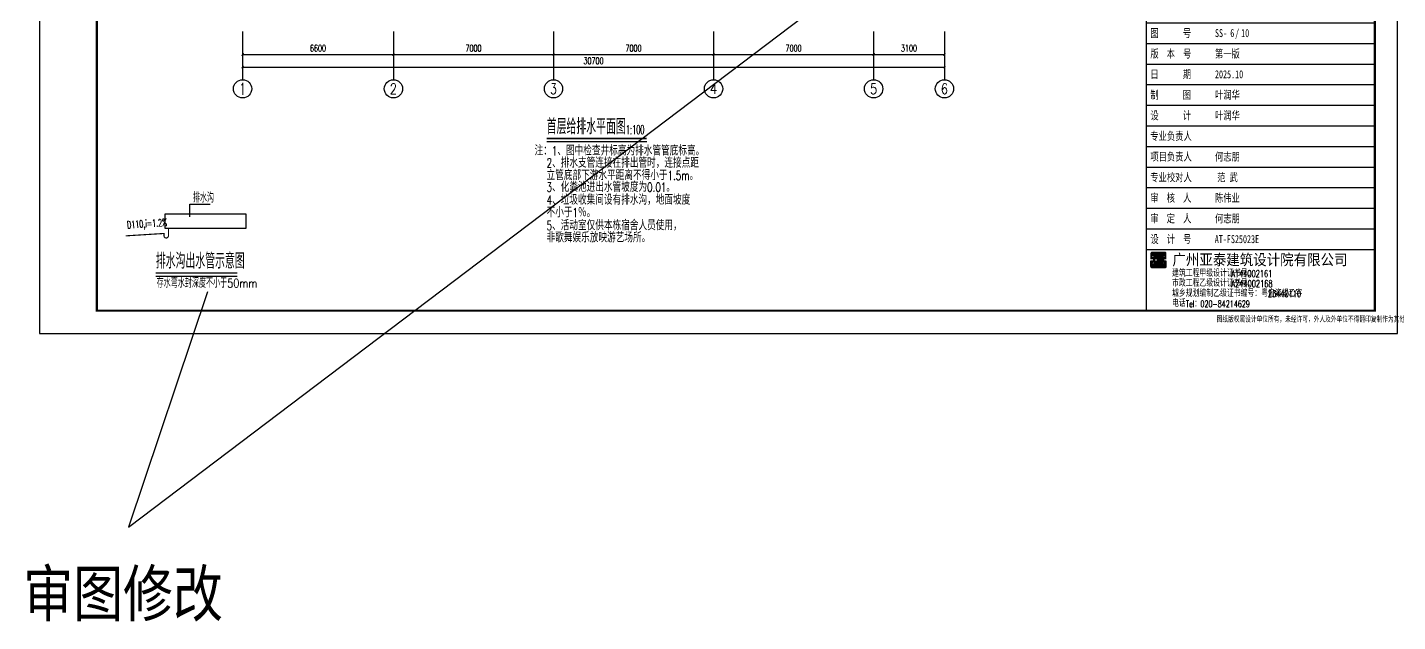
# Model space of a CAD drawing. Extents: x -1254782 to -617813, y -619975 to -323764.
# Drawn here: x -925454 to -865523, y -392219 to -366247 of the extents above; entities that cross this region are included whole.
import ezdxf
from ezdxf.enums import TextEntityAlignment as Align

# ---------------------------------------------------------------- set-up
doc = ezdxf.new("R2010")
doc.units = 0
doc.header["$LTSCALE"] = 1000
doc.header["$MEASUREMENT"] = 0
for name, color, linetype in [('2', 2, 'Continuous'), ('4', 4, 'Continuous'), ('9', 9, 'Continuous'), ('AXIS', 3, 'Continuous'), ('AXIS_TEXT', 7, 'Continuous'), ('DIM_SYMB', 3, 'Continuous'), ('PUB_TITLE', 4, 'Continuous'), ('S', 2, 'Continuous'), ('TWT_LEAD', 3, 'Continuous'), ('TWT_SYMB', 3, 'Continuous'), ('TWT_TEXT', 7, 'Continuous'), ('框', 130, 'Continuous')]:
    doc.layers.add(name, color=color, linetype=linetype)
doc.styles.add('-宋体', font='simsun_0.shx', dxfattribs={"width": 0.8})
doc.styles.add('_TCH_AXIS', font='COMPLEX', dxfattribs={"bigfont": 'GBCBIG'})
doc.styles.add('_TCH_DIM', font='SIMPLEX.shx', dxfattribs={"width": 0.8, "bigfont": 'GBCBIG.shx'})
doc.styles.add('_TCH_DIM_T3', font='SIMPLEX.shx', dxfattribs={"width": 0.564706, "bigfont": 'GBCBIG.shx'})
doc.styles.add('COMPLEX', font='COMPLEX')
doc.styles.add('TBC', font='simhei_0.shx', dxfattribs={"width": 0.9})
doc.styles.add('天正', font='SIMPLEX.shx', dxfattribs={"width": 0.7, "bigfont": 'HZTXT.shx'})
doc.dimstyles.new('_TCH_ARCH&&100', dxfattribs={"dimtxt": 297.5, "dimasz": 100, "dimexe": 250, "dimexo": 300, "dimgap": 126.25, "dimtad": 1, "dimdec": 0, "dimzin": 0, "dimdsep": 46, "dimtxsty": '_TCH_DIM_T3', "dimblk": 'ARCHTICK', "dimcen": 0.09, "dimclrt": 7, "dimazin": 2, "dimtfac": 1, "dimtdec": 0, "dimtix": 1, "dimtmove": 2, "dimatfit": 3, "dimfxl": 1, "dimtolj": 1, "dimtzin": 0, "dimarcsym": 0})

# ---------------------------------------------------------------- blocks, each defined once
blk = doc.blocks.new('_ArchTick')
at = {"color": 0, "linetype": 'ByBlock', "const_width": 0.4}
blk.add_lwpolyline([(-0.5, -0.5), (0.5, 0.5)], dxfattribs=at)
blk = doc.blocks.new('*D183')
at = {"layer": 'AXIS', "color": 0, "lineweight": -2, "transparency": 16777216}
for p, q in [((3900, 2600), (3900, 1100)), ((34600, 2600), (34600, 1100)), ((3900, 1350), (34600, 1350))]:
    blk.add_line(p, q, dxfattribs=at)
at = {"layer": 'Defpoints', "color": 0, "transparency": 16777216}
for p in [(3900, 2900), (34600, 2900), (34600, 1350)]:
    blk.add_point(p, dxfattribs=at)
at = {"layer": 'AXIS', "color": 0, "lineweight": -2, "transparency": 16777216, "xscale": 100, "yscale": 100, "zscale": 100, "rotation": 180}
blk.add_blockref('_ArchTick', (3900, 1350), dxfattribs=at)
at = {"layer": 'AXIS', "color": 0, "lineweight": -2, "transparency": 16777216, "xscale": 100, "yscale": 100, "zscale": 100}
blk.add_blockref('_ArchTick', (34600, 1350), dxfattribs=at)
at = {"layer": 'AXIS', "color": 7, "transparency": 16777216, "insert": (19250, 1625), "char_height": 297.5, "attachment_point": 5, "style": '_TCH_DIM_T3'}
blk.add_mtext('\\A1;30700', dxfattribs=at)
blk = doc.blocks.new('*D184')
at = {"layer": 'AXIS', "color": 0, "lineweight": -2, "transparency": 16777216}
for p, q in [((3900, 2600), (3900, 1650)), ((10500, 2600), (10500, 1650)), ((3900, 1900), (10500, 1900))]:
    blk.add_line(p, q, dxfattribs=at)
at = {"layer": 'Defpoints', "color": 0, "transparency": 16777216}
for p in [(3900, 2900), (10500, 2900), (10500, 1900)]:
    blk.add_point(p, dxfattribs=at)
at = {"layer": 'AXIS', "color": 0, "lineweight": -2, "transparency": 16777216, "xscale": 100, "yscale": 100, "zscale": 100, "rotation": 180}
blk.add_blockref('_ArchTick', (3900, 1900), dxfattribs=at)
at = {"layer": 'AXIS', "color": 0, "lineweight": -2, "transparency": 16777216, "xscale": 100, "yscale": 100, "zscale": 100}
blk.add_blockref('_ArchTick', (10500, 1900), dxfattribs=at)
at = {"layer": 'AXIS', "color": 7, "transparency": 16777216, "insert": (7200, 2175), "char_height": 297.5, "attachment_point": 5, "style": '_TCH_DIM_T3'}
blk.add_mtext('\\A1;6600', dxfattribs=at)
blk = doc.blocks.new('*D185')
at = {"layer": 'AXIS', "color": 0, "lineweight": -2, "transparency": 16777216}
for p, q in [((10500, 2600), (10500, 1650)), ((17500, 2600), (17500, 1650)), ((10500, 1900), (17500, 1900))]:
    blk.add_line(p, q, dxfattribs=at)
at = {"layer": 'Defpoints', "color": 0, "transparency": 16777216}
for p in [(10500, 2900), (17500, 2900), (17500, 1900)]:
    blk.add_point(p, dxfattribs=at)
at = {"layer": 'AXIS', "color": 0, "lineweight": -2, "transparency": 16777216, "xscale": 100, "yscale": 100, "zscale": 100, "rotation": 180}
blk.add_blockref('_ArchTick', (10500, 1900), dxfattribs=at)
at = {"layer": 'AXIS', "color": 0, "lineweight": -2, "transparency": 16777216, "xscale": 100, "yscale": 100, "zscale": 100}
blk.add_blockref('_ArchTick', (17500, 1900), dxfattribs=at)
at = {"layer": 'AXIS', "color": 7, "transparency": 16777216, "insert": (14000, 2175), "char_height": 297.5, "attachment_point": 5, "style": '_TCH_DIM_T3'}
blk.add_mtext('\\A1;7000', dxfattribs=at)
blk = doc.blocks.new('*D186')
at = {"layer": 'AXIS', "color": 0, "lineweight": -2, "transparency": 16777216}
for p, q in [((17500, 2600), (17500, 1650)), ((24500, 2600), (24500, 1650)), ((17500, 1900), (24500, 1900))]:
    blk.add_line(p, q, dxfattribs=at)
at = {"layer": 'Defpoints', "color": 0, "transparency": 16777216}
for p in [(17500, 2900), (24500, 2900), (24500, 1900)]:
    blk.add_point(p, dxfattribs=at)
at = {"layer": 'AXIS', "color": 0, "lineweight": -2, "transparency": 16777216, "xscale": 100, "yscale": 100, "zscale": 100, "rotation": 180}
blk.add_blockref('_ArchTick', (17500, 1900), dxfattribs=at)
at = {"layer": 'AXIS', "color": 0, "lineweight": -2, "transparency": 16777216, "xscale": 100, "yscale": 100, "zscale": 100}
blk.add_blockref('_ArchTick', (24500, 1900), dxfattribs=at)
at = {"layer": 'AXIS', "color": 7, "transparency": 16777216, "insert": (21000, 2175), "char_height": 297.5, "attachment_point": 5, "style": '_TCH_DIM_T3'}
blk.add_mtext('\\A1;7000', dxfattribs=at)
blk = doc.blocks.new('*D187')
at = {"layer": 'AXIS', "color": 0, "lineweight": -2, "transparency": 16777216}
for p, q in [((24500, 2600), (24500, 1650)), ((31500, 2600), (31500, 1650)), ((24500, 1900), (31500, 1900))]:
    blk.add_line(p, q, dxfattribs=at)
at = {"layer": 'Defpoints', "color": 0, "transparency": 16777216}
for p in [(24500, 2900), (31500, 2900), (31500, 1900)]:
    blk.add_point(p, dxfattribs=at)
at = {"layer": 'AXIS', "color": 0, "lineweight": -2, "transparency": 16777216, "xscale": 100, "yscale": 100, "zscale": 100, "rotation": 180}
blk.add_blockref('_ArchTick', (24500, 1900), dxfattribs=at)
at = {"layer": 'AXIS', "color": 0, "lineweight": -2, "transparency": 16777216, "xscale": 100, "yscale": 100, "zscale": 100}
blk.add_blockref('_ArchTick', (31500, 1900), dxfattribs=at)
at = {"layer": 'AXIS', "color": 7, "transparency": 16777216, "insert": (28000, 2175), "char_height": 297.5, "attachment_point": 5, "style": '_TCH_DIM_T3'}
blk.add_mtext('\\A1;7000', dxfattribs=at)
blk = doc.blocks.new('*D188')
at = {"layer": 'AXIS', "color": 0, "lineweight": -2, "transparency": 16777216}
for p, q in [((31500, 2600), (31500, 1650)), ((34600, 2600), (34600, 1650)), ((31500, 1900), (34600, 1900))]:
    blk.add_line(p, q, dxfattribs=at)
at = {"layer": 'Defpoints', "color": 0, "transparency": 16777216}
for p in [(31500, 2900), (34600, 2900), (34600, 1900)]:
    blk.add_point(p, dxfattribs=at)
at = {"layer": 'AXIS', "color": 0, "lineweight": -2, "transparency": 16777216, "xscale": 100, "yscale": 100, "zscale": 100, "rotation": 180}
blk.add_blockref('_ArchTick', (31500, 1900), dxfattribs=at)
at = {"layer": 'AXIS', "color": 0, "lineweight": -2, "transparency": 16777216, "xscale": 100, "yscale": 100, "zscale": 100}
blk.add_blockref('_ArchTick', (34600, 1900), dxfattribs=at)
at = {"layer": 'AXIS', "color": 7, "transparency": 16777216, "insert": (33050, 2175), "char_height": 297.5, "attachment_point": 5, "style": '_TCH_DIM_T3'}
blk.add_mtext('\\A1;3100', dxfattribs=at)
blk = doc.blocks.new('_AXISO')
blk.add_circle((0, 0), 0.5)
at = {"layer": 'AXIS_TEXT', "style": 'COMPLEX', "width": 1.041667}
blk.add_attdef('A', text='', height=0.56, dxfattribs=at).set_placement((-0.25, -0.28), (0.25, -0.28), align=Align.FIT)
blk = doc.blocks.new('A$C29A34EED')
at = {"layer": '框'}
for p, q in [((0, 461), (0, 14461)), ((0, 14461), (2000, 14461)), ((500, 461), (500, 14461)), ((1000, 461), (1000, 14461)), ((1500, 461), (1500, 14461)), ((2000, 461), (2000, 14461)), ((2000, 12961), (0, 12961)), ((2000, 10961), (0, 10961)), ((2000, 9005), (0, 9005)), ((2000, 7461), (0, 7461)), ((2000, 5961), (0, 5961)), ((2000, 3961), (0, 3961)), ((2000, 2005), (0, 2005)), ((2000, 461), (0, 461))]:
    blk.add_line(p, q, dxfattribs=at)
at = {"layer": '框', "style": '_TCH_DIM', "width": 0.8}
for s, p in [('日 期', (462, 13120)), ('签  名', (466, 11253)), ('实  名', (466, 9253)), ('工艺机械', (1953, 7486)), ('专 业', (472, 7613)), ('电 气', (957, 7555)), ('空 调', (1460, 7573)), ('日 期', (462, 6120)), ('签  名', (466, 4253)), ('实  名', (466, 2253)), ('专 业', (480, 613)), ('建 筑', (967, 607)), ('结 构', (1470, 612)), ('给排水', (1970, 645)), ('会', (470, 12)), ('签', (1174, -12))]:
    blk.add_text(s, height=450, rotation=90, dxfattribs=at).set_placement(p)
blk = doc.blocks.new('A$C54597E38')
at = {"layer": '9'}
h = blk.add_hatch(dxfattribs=at)
h.set_pattern_fill('ANSI31', color=256, scale=70.630202, angle=135, style=0)
h.set_pattern_definition([(180, (-153496.256, -56662.455), (-2e-15, -8.82877527), [])])
edge = h.paths.add_edge_path()
edge.add_line((99, 458), (99, 400))
edge.add_line((99, 400), (0, 400))
edge.add_line((0, 400), (0, 620))
edge.add_arc((64, 620), 63.6, 90, 180, ccw=False)
edge.add_line((64, 683), (622, 683))
edge.add_arc((622, 620), 63.6, 0, 90, ccw=False)
edge.add_line((685, 620), (685, 396))
edge.add_line((685, 396), (594, 396))
edge.add_line((594, 396), (594, 463))
edge.add_line((594, 463), (614, 463))
edge.add_line((614, 463), (624, 463))
edge.add_line((624, 463), (624, 613))
edge.add_line((624, 613), (68, 613))
edge.add_line((68, 613), (68, 458))
edge.add_line((68, 458), (99, 458))
h.paths.add_polyline_path([(369, 293), (369, 582), (586, 582), (586, 519), (436, 519), (436, 458), (557, 458), (557, 225), (431, 225), (431, 166), (588, 166), (588, 112), (370, 112), (370, 226), (321, 226), (321, 112), (103, 112), (103, 166), (260, 166), (260, 225), (133, 225), (133, 458), (255, 458), (255, 519), (104, 519), (104, 582), (321, 582), (321, 293)])
h.paths.add_polyline_path([(196, 399), (265, 399), (265, 289), (196, 289)], flags=16)
h.paths.add_polyline_path([(494, 399), (425, 399), (425, 289), (494, 289)], flags=16)
edge = h.paths.add_edge_path()
edge.add_line((99, 225), (99, 283))
edge.add_line((99, 283), (0, 283))
edge.add_line((0, 283), (0, 64))
edge.add_arc((64, 64), 63.6, 180, 270)
edge.add_line((64, 0), (622, 0))
edge.add_arc((622, 64), 63.6, 270, 360)
edge.add_line((685, 64), (685, 287))
edge.add_line((685, 287), (594, 287))
edge.add_line((594, 287), (594, 220))
edge.add_line((594, 220), (614, 220))
edge.add_line((614, 220), (624, 220))
edge.add_line((624, 220), (624, 71))
edge.add_line((624, 71), (68, 71))
edge.add_line((68, 71), (68, 225))
edge.add_line((68, 225), (99, 225))
blk.add_lwpolyline([(99, 225), (99, 283), (0, 283), (0, 64, 0.414214), (64, 0), (622, 0, 0.414214), (685, 64), (685, 287), (594, 287), (594, 220), (614, 220), (624, 220), (624, 71), (68, 71), (68, 225)], format="xyb", close=True, dxfattribs=at)
blk.add_lwpolyline([(369, 293), (369, 293), (369, 582), (586, 582), (586, 519), (436, 519), (436, 458), (557, 458), (557, 225), (431, 225), (431, 166), (588, 166), (588, 112), (370, 112), (370, 226), (321, 226), (321, 112), (103, 112), (103, 166), (260, 166), (260, 225), (133, 225), (133, 458), (255, 458), (255, 519), (104, 519), (104, 582), (321, 582), (321, 293), (369, 293)], dxfattribs=at)
blk.add_lwpolyline([(494, 399), (425, 399), (425, 289), (494, 289)], close=True, dxfattribs=at)
blk = doc.blocks.new('框')
at = {"layer": '4'}
for p, q in [((-296744, 162730), (-296744, 136314)), ((-286744, 162730), (-286744, 136314))]:
    blk.add_line(p, q, dxfattribs=at)
at = {"layer": '框'}
for p, q in [((-296744, 176314), (-296744, 136314)), ((-286744, 176314), (-286744, 136314)), ((-296744, 163305), (-286744, 163305)), ((-296744, 158802), (-286744, 158802)), ((-296744, 154299), (-286744, 154299)), ((-296744, 152498), (-286744, 152498)), ((-296744, 150697), (-286744, 150697)), ((-296744, 149796), (-286744, 149796)), ((-296744, 148896), (-286744, 148896)), ((-296744, 147995), (-286744, 147995)), ((-296744, 147095), (-286744, 147095)), ((-296744, 146194), (-286744, 146194)), ((-296744, 145293), (-286744, 145293)), ((-296744, 144393), (-286744, 144393)), ((-296744, 143492), (-286744, 143492)), ((-296744, 142592), (-286744, 142592)), ((-296744, 141691), (-286744, 141691)), ((-296744, 140790), (-286744, 140790)), ((-296744, 139890), (-286744, 139890)), ((-296744, 138989), (-286744, 138989))]:
    blk.add_line(p, q, dxfattribs=at)
at = {"layer": '4'}
blk.add_blockref('A$C54597E38', (-296545, 138194), dxfattribs=at)
at = {"layer": 'TWT_TEXT', "style": 'TBC', "width": 0.9}
blk.add_text('广州亚泰建筑设计院有限公司', height=480, dxfattribs=at).set_placement((-295594, 138303))
at = {"layer": 'TWT_TEXT', "style": '_TCH_DIM'}
for s, height, p in [('建筑工程甲级设计证书号：', 300, (-295611, 137801)), ('城乡规划编制乙级证书编号：粤自资规乙字', 300, (-295611, 136920)), ('市政工程乙级设计证书号：', 300, (-295611, 137369)), ('电话', 300, (-295611, 136486)), ('图纸版权属设计单位所有，未经许可，外人及外单位不得翻印复制作为其他工程之用', 249.73, (-293659, 135803))]:
    blk.add_text(s, height=height, rotation=359.99972, dxfattribs=at).set_placement(p)
at = {"layer": 'TWT_TEXT', "style": '天正', "width": 0.67}
for s, height, p in [('A144002161', 300, (-293024, 137780)), ('A244002168', 300, (-293014, 137347)), ('Tel：020-84214629', 290, (-295000, 136465)), ('23440110', 300, (-291419, 136901))]:
    blk.add_text(s, height=height, rotation=359.99972, dxfattribs=at).set_placement(p)
at = {"layer": '框', "style": '-宋体', "width": 0.74}
for s, p in [('注册章', (-296559, 159033)), ('工程设计出图专用章', (-296559, 154530)), ('佛山市天地元一净化设备有限公司净化智', (-293732, 153432)), ('项目名称', (-296559, 152729)), ('能装备总部项目综合楼', (-293732, 152729)), ('兴建单位', (-296559, 150928)), ('佛山市天地元一净化设备有限公司', (-293732, 150928)), ('图      名', (-296559, 150075)), ('图      别', (-296559, 149174)), ('水  施', (-293732, 149174)), ('图      号', (-296559, 148273)), ('SS-  /', (-293732, 148273)), ('10', (-292587, 148273)), ('版  本  号', (-296559, 147373)), ('第一版', (-293732, 147373)), ('日      期', (-296559, 146472)), ('2025.10', (-293732, 146472)), ('制      图', (-296559, 145572)), ('设      计', (-296559, 144671)), ('专业负责人', (-296559, 143770)), ('项目负责人', (-296559, 142870)), ('专业校对人', (-296559, 141969)), ('审  核  人', (-296559, 141069)), ('审  定  人', (-296559, 140168)), ('设  计  号', (-296559, 139267)), ('AT-FS25023E', (-293740, 139267))]:
    blk.add_text(s, height=350, dxfattribs=at).set_placement(p)
for s, p in [('叶润华', (-293185, 145572)), ('叶润华', (-293185, 144671)), ('何志朋', (-293185, 142870)), ('范 武', (-293185, 141969)), ('陈伟业', (-293185, 141069)), ('何志朋', (-293185, 140168))]:
    blk.add_text(s, height=350, dxfattribs=at).set_placement(p, align=Align.CENTER)
blk = doc.blocks.new('A$C7517252D')
at = {"layer": '4'}
for name, p in [('A$C29A34EED', (0, 26072)), ('框', (344644, -135781))]:
    blk.add_blockref(name, p, dxfattribs=at)
blk = doc.blocks.new('A$C5C227325')
at = {"layer": 'AXIS'}
for p, q in [((3900, 2900), (3900, 800)), ((10500, 2900), (10500, 800)), ((17500, 2900), (17500, 800)), ((24500, 2900), (24500, 800)), ((31500, 2900), (31500, 800)), ((34600, 2900), (34600, 800))]:
    blk.add_line(p, q, dxfattribs=at)
ref = blk.add_blockref('_AXISO', (3900, 400), dxfattribs=dict(at, xscale=800, yscale=800, zscale=800))
ref.add_attrib('A', '1', dxfattribs={"layer": 'AXIS_TEXT', "height": 514.7, "style": '_TCH_AXIS'}).set_placement((3789.7, 142.6), (4010.3, 142.6), align=Align.FIT)
ref = blk.add_blockref('_AXISO', (10500, 400), dxfattribs=dict(at, xscale=800, yscale=800, zscale=800))
ref.add_attrib('A', '2', dxfattribs={"layer": 'AXIS_TEXT', "height": 465.9, "style": '_TCH_AXIS'}).set_placement((10344.7, 167), (10655.3, 167), align=Align.FIT)
ref = blk.add_blockref('_AXISO', (17500, 400), dxfattribs=dict(at, xscale=800, yscale=800, zscale=800))
ref.add_attrib('A', '3', dxfattribs={"layer": 'AXIS_TEXT', "height": 465.9, "style": '_TCH_AXIS'}).set_placement((17344.7, 167), (17655.3, 167), align=Align.FIT)
ref = blk.add_blockref('_AXISO', (24500, 400), dxfattribs=dict(at, xscale=800, yscale=800, zscale=800))
ref.add_attrib('A', '4', dxfattribs={"layer": 'AXIS_TEXT', "height": 445.4, "style": '_TCH_AXIS'}).set_placement((24330.3, 177.3), (24669.7, 177.3), align=Align.FIT)
ref = blk.add_blockref('_AXISO', (31500, 400), dxfattribs=dict(at, xscale=800, yscale=800, zscale=800))
ref.add_attrib('A', '5', dxfattribs={"layer": 'AXIS_TEXT', "height": 465.9, "style": '_TCH_AXIS'}).set_placement((31344.7, 167), (31655.3, 167), align=Align.FIT)
ref = blk.add_blockref('_AXISO', (34600, 400), dxfattribs=dict(at, xscale=800, yscale=800, zscale=800))
ref.add_attrib('A', '6', dxfattribs={"layer": 'AXIS_TEXT', "height": 465.9, "style": '_TCH_AXIS'}).set_placement((34444.7, 167), (34755.3, 167), align=Align.FIT)
for p1, p2, distance, picture, middle in [((3900, 2900), (34600, 2900), -1550, '*D183', (19250, 1625)), ((3900, 2900), (10500, 2900), -1000, '*D184', (7200, 2175)), ((10500, 2900), (17500, 2900), -1000, '*D185', (14000, 2175)), ((17500, 2900), (24500, 2900), -1000, '*D186', (21000, 2175)), ((24500, 2900), (31500, 2900), -1000, '*D187', (28000, 2175)), ((31500, 2900), (34600, 2900), -1000, '*D188', (33050, 2175))]:
    dim = blk.add_aligned_dim(p1=p1, p2=p2, distance=distance, dimstyle='_TCH_ARCH&&100', dxfattribs=at)
    dim.commit()
    dim.dimension.update_dxf_attribs({"geometry": picture, "text_midpoint": middle})

msp = doc.modelspace()

# ---------------------------------------------------------------- linework, layer by layer
at = {"layer": '2'}
for p, q in [((-921030.5, -388094.1), (-886105, -361668.8)), ((-917571.2, -377805), (-921030.5, -388094.1))]:
    msp.add_line(p, q, dxfattribs=at)
msp.add_lwpolyline([(-919424.3, -374392.2), (-915899.6, -374392.2), (-915899.6, -375035.4), (-919424.3, -375035.4)], close=True, dxfattribs=at)
at = {"layer": 'DIM_SYMB', "const_width": 70}
for points in [[(-902740, -371099.8), (-898365.7, -371099.8)], [(-919838.2, -376980.6), (-916272.7, -376980.6)]]:
    msp.add_lwpolyline(points, dxfattribs=at)
at = {"layer": 'DIM_SYMB'}
for points in [[(-902740, -371239.8), (-898365.7, -371239.8)], [(-919838.2, -377120.6), (-916272.7, -377120.6)]]:
    msp.add_lwpolyline(points, dxfattribs=at)
at = {"layer": 'PUB_TITLE'}
msp.add_lwpolyline([(-924923.1, -379628.7), (-865523.1, -379628.7), (-865523.1, -337628.7), (-924923.1, -337628.7)], close=True, dxfattribs=at)
at = {"layer": 'PUB_TITLE', "const_width": 100}
msp.add_lwpolyline([(-922423.1, -378628.7), (-866523.1, -378628.7), (-866523.1, -338628.7), (-922423.1, -338628.7)], close=True, dxfattribs=at)
at = {"layer": 'S', "const_width": 50}
msp.add_lwpolyline([(-919285.7, -375035.4), (-919285.7, -375357.5, -0.9493734), (-919477.1, -375366.7), (-919477.1, -375253.6)], format="xyb", dxfattribs=at)
msp.add_lwpolyline([(-921152.7, -375358.6), (-919453.8, -375251.9)], dxfattribs=at)
at = {"layer": 'TWT_LEAD'}
for p, q in [((-918347.2, -374527.9), (-918347.2, -373975.3)), ((-918347.2, -373975.3), (-917466, -373975.3))]:
    msp.add_line(p, q, dxfattribs=at)
at = {"layer": 'TWT_SYMB'}
msp.add_lwpolyline([(-919634.8, -375083.9, 0, 0, 0), (-920776, -375158.5, 80, 0, 0), (-921075.4, -375178, 0, 0, 0)], format="xyseb", dxfattribs=at)

# ---------------------------------------------------------------- block references
at = {"layer": '4'}
msp.add_blockref('A$C7517252D', (-924423.1, -379161.3), dxfattribs=at)
at = {"layer": '9'}
msp.add_blockref('A$C5C227325', (-919943.4, -369330.7), dxfattribs=at)

# ---------------------------------------------------------------- texts
at = {"layer": '2', "style": '-宋体', "width": 0.8}
msp.add_text('审图修改', height=2000, dxfattribs=at).set_placement((-925635.3, -391990))
at = {"layer": 'DIM_SYMB', "color": 7}
for s, height, style, width, p in [('首层给排水平面图', 675.18, '_TCH_DIM', 0.8, (-902740, -370915.1)), ('1:100', 400, '天正', 0.525, (-899275.7, -370915.1)), ('排水沟出水管示意图', 675.18, '_TCH_DIM', 0.8, (-919838.2, -376788.5))]:
    msp.add_text(s, height=height, dxfattribs=dict(at, style=style, width=width)).set_placement(p)
at = {"layer": 'TWT_LEAD', "color": 7, "style": '_TCH_DIM', "width": 0.8}
msp.add_text('排水沟', height=385.82, dxfattribs=at).set_placement((-918216.4, -373895.3))
at = {"layer": 'TWT_SYMB', "color": 7, "style": '天正', "width": 0.525}
msp.add_text('D110,i=1.2%', height=320, rotation=3.735616, dxfattribs=at).set_placement((-921086.7, -375037.5))
at = {"layer": 'TWT_TEXT'}
for s, height, style, width, p in [('注：1、图中检查井标高为排水管管底标高。', 400, '天正', 0.7, (-903269.8, -371841.7)), ('2、排水支管连接在排出管时，连接点距', 400, '天正', 0.7, (-902745.9, -372374.1)), ('立管底部下游水平距离不得小于1.5m。', 400, '天正', 0.7, (-902745.9, -372917.9)), ('3、化粪池进出水管坡度为0.01。', 400, '天正', 0.7, (-902745.9, -373430.7)), ('4、垃圾收集间设有排水沟，地面坡度', 400, '天正', 0.7, (-902745.9, -373991.6)), ('不小于1％。', 400, '天正', 0.7, (-902745.9, -374540.8)), ('5、活动室仅供本栋宿舍人员使用，', 400, '天正', 0.7, (-902745.9, -375107.7)), ('非歌舞娱乐放映游艺场所。', 400, '天正', 0.7, (-902745.9, -375638.2)), ('存水弯水封深度不小于50mm', 385.816, '_TCH_DIM', 0.8, (-919802.9, -377621.6))]:
    msp.add_text(s, height=height, dxfattribs=dict(at, style=style, width=width)).set_placement(p)
at = {"layer": '框', "style": '-宋体', "width": 0.74}
msp.add_text('6', height=350, dxfattribs=at).set_placement((-872754.6, -366667.5), align=Align.CENTER)

doc.saveas('drawing.dxf')
